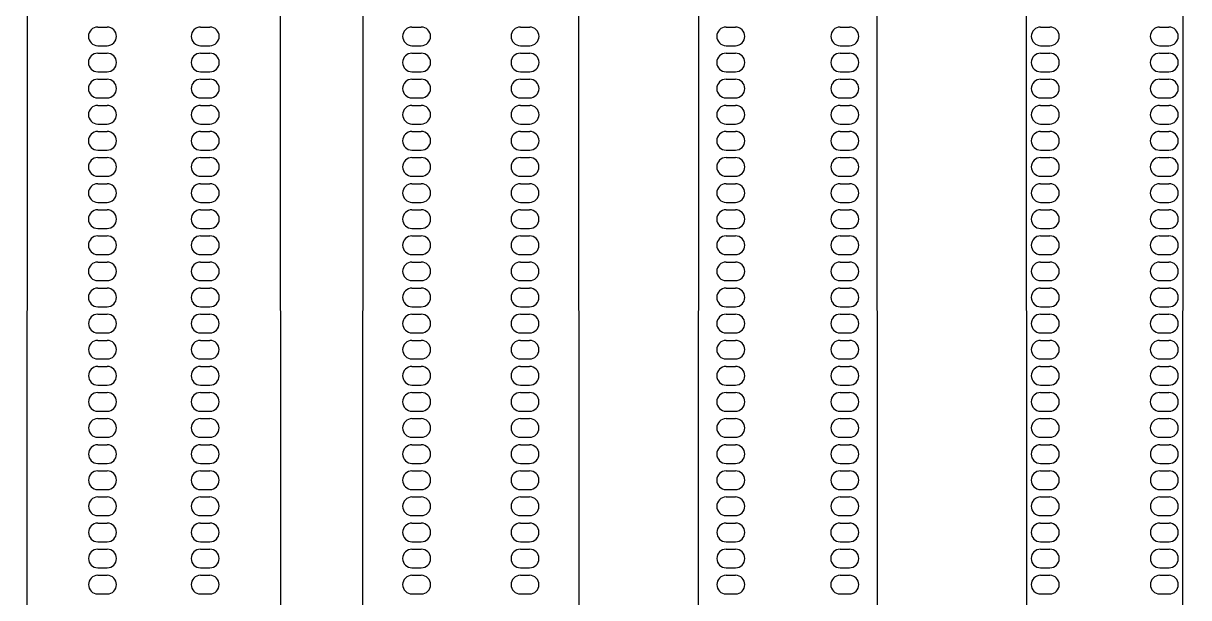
# Model space of a CAD drawing. Header units: millimetres. Extents: x -12.5 to 12.5, y -37.5 to 37.5.
# Drawn here: x -2.9 to 0.225, y -6.205 to -4.665 of the extents above; entities that cross this region are included whole.
import ezdxf

# ---------------------------------------------------------------- set-up
doc = ezdxf.new("R2010")
doc.units = ezdxf.units.MM

msp = doc.modelspace()

# ---------------------------------------------------------------- linework, layer by layer
at = {"color": 7, "linetype": 'Continuous'}
for p, q in [((-2.875, 24), (-2.9, -25)), ((-2.2, -25), (-2.225, 24)), ((-1.975, 24), (-2, -25)), ((-1.4, -25), (-1.425, 24)), ((-1.075, 24), (-1.1, -25)), ((-0.6, -25), (-0.625, 24)), ((-0.225, 24), (-0.2059, -13.45)), ((0.2059, -13.45), (0.225, 24)), ((-2.7003, -4.675), (-2.6753, -4.675)), ((-2.4247, -4.675), (-2.3997, -4.675)), ((-1.8579, -4.675), (-1.8329, -4.675)), ((-1.5671, -4.675), (-1.5421, -4.675)), ((-1.0154, -4.675), (-0.9904, -4.675)), ((-0.7096, -4.675), (-0.6846, -4.675)), ((-0.172, -4.675), (-0.147, -4.675)), ((0.147, -4.675), (0.172, -4.675)), ((-2.7003, -4.725), (-2.6753, -4.725)), ((-2.7003, -4.745), (-2.6753, -4.745)), ((-2.4247, -4.725), (-2.3997, -4.725)), ((-2.4247, -4.745), (-2.3997, -4.745)), ((-1.8579, -4.725), (-1.8329, -4.725)), ((-1.8579, -4.745), (-1.8329, -4.745)), ((-1.5671, -4.725), (-1.5421, -4.725)), ((-1.5671, -4.745), (-1.5421, -4.745)), ((-1.0154, -4.725), (-0.9904, -4.725)), ((-1.0154, -4.745), (-0.9904, -4.745)), ((-0.7096, -4.725), (-0.6846, -4.725)), ((-0.7096, -4.745), (-0.6846, -4.745)), ((-0.172, -4.725), (-0.147, -4.725)), ((-0.172, -4.745), (-0.147, -4.745)), ((0.147, -4.725), (0.172, -4.725)), ((0.147, -4.745), (0.172, -4.745)), ((-2.7003, -4.795), (-2.6753, -4.795)), ((-2.4247, -4.795), (-2.3997, -4.795)), ((-1.8579, -4.795), (-1.8329, -4.795)), ((-1.5671, -4.795), (-1.5421, -4.795)), ((-1.0154, -4.795), (-0.9904, -4.795)), ((-0.7096, -4.795), (-0.6846, -4.795)), ((-0.172, -4.795), (-0.147, -4.795)), ((0.147, -4.795), (0.172, -4.795)), ((-2.7003, -4.815), (-2.6753, -4.815)), ((-2.4247, -4.815), (-2.3997, -4.815)), ((-1.8579, -4.815), (-1.8329, -4.815)), ((-1.5671, -4.815), (-1.5421, -4.815)), ((-1.0154, -4.815), (-0.9904, -4.815)), ((-0.7096, -4.815), (-0.6846, -4.815)), ((-0.172, -4.815), (-0.147, -4.815)), ((0.147, -4.815), (0.172, -4.815)), ((-2.7003, -4.865), (-2.6753, -4.865)), ((-2.4247, -4.865), (-2.3997, -4.865)), ((-1.8579, -4.865), (-1.8329, -4.865)), ((-1.5671, -4.865), (-1.5421, -4.865)), ((-1.0154, -4.865), (-0.9904, -4.865)), ((-0.7096, -4.865), (-0.6846, -4.865)), ((-0.172, -4.865), (-0.147, -4.865)), ((0.147, -4.865), (0.172, -4.865)), ((-2.7003, -4.885), (-2.6753, -4.885)), ((-2.4247, -4.885), (-2.3997, -4.885)), ((-1.8579, -4.885), (-1.8329, -4.885)), ((-1.5671, -4.885), (-1.5421, -4.885)), ((-1.0154, -4.885), (-0.9904, -4.885)), ((-0.7096, -4.885), (-0.6846, -4.885)), ((-0.172, -4.885), (-0.147, -4.885)), ((0.147, -4.885), (0.172, -4.885)), ((-2.7003, -4.935), (-2.6753, -4.935)), ((-2.4247, -4.935), (-2.3997, -4.935)), ((-1.8579, -4.935), (-1.8329, -4.935)), ((-1.5671, -4.935), (-1.5421, -4.935)), ((-1.0154, -4.935), (-0.9904, -4.935)), ((-0.7096, -4.935), (-0.6846, -4.935)), ((-0.172, -4.935), (-0.147, -4.935)), ((0.147, -4.935), (0.172, -4.935)), ((-2.7003, -4.955), (-2.6753, -4.955)), ((-2.4247, -4.955), (-2.3997, -4.955)), ((-1.8579, -4.955), (-1.8329, -4.955)), ((-1.5671, -4.955), (-1.5421, -4.955)), ((-1.0154, -4.955), (-0.9904, -4.955)), ((-0.7096, -4.955), (-0.6846, -4.955)), ((-0.172, -4.955), (-0.147, -4.955)), ((0.147, -4.955), (0.172, -4.955)), ((-2.7003, -5.005), (-2.6753, -5.005)), ((-2.7003, -5.025), (-2.6753, -5.025)), ((-2.4247, -5.005), (-2.3997, -5.005)), ((-2.4247, -5.025), (-2.3997, -5.025)), ((-1.8579, -5.005), (-1.8329, -5.005)), ((-1.8578, -5.025), (-1.8328, -5.025)), ((-1.5672, -5.025), (-1.5422, -5.025)), ((-1.5671, -5.005), (-1.5421, -5.005)), ((-1.0154, -5.005), (-0.9904, -5.005)), ((-1.0154, -5.025), (-0.9904, -5.025)), ((-0.7096, -5.005), (-0.6846, -5.005)), ((-0.7096, -5.025), (-0.6846, -5.025)), ((-0.172, -5.005), (-0.147, -5.005)), ((-0.172, -5.025), (-0.147, -5.025)), ((0.147, -5.005), (0.172, -5.005)), ((0.147, -5.025), (0.172, -5.025)), ((-2.7003, -5.075), (-2.6753, -5.075)), ((-2.4247, -5.075), (-2.3997, -5.075)), ((-1.8578, -5.075), (-1.8328, -5.075)), ((-1.5672, -5.075), (-1.5422, -5.075)), ((-1.0154, -5.075), (-0.9904, -5.075)), ((-0.7096, -5.075), (-0.6846, -5.075)), ((-0.172, -5.075), (-0.147, -5.075)), ((0.147, -5.075), (0.172, -5.075)), ((-2.7003, -5.095), (-2.6753, -5.095)), ((-2.4247, -5.095), (-2.3997, -5.095)), ((-1.8578, -5.095), (-1.8328, -5.095)), ((-1.5672, -5.095), (-1.5422, -5.095)), ((-1.0154, -5.095), (-0.9904, -5.095)), ((-0.7096, -5.095), (-0.6846, -5.095)), ((-0.1721, -5.095), (-0.1471, -5.095)), ((0.1471, -5.095), (0.1721, -5.095)), ((-2.7003, -5.145), (-2.6753, -5.145)), ((-2.4247, -5.145), (-2.3997, -5.145)), ((-1.8578, -5.145), (-1.8328, -5.145)), ((-1.5672, -5.145), (-1.5422, -5.145)), ((-1.0154, -5.145), (-0.9904, -5.145)), ((-0.7096, -5.145), (-0.6846, -5.145)), ((-0.1721, -5.145), (-0.1471, -5.145)), ((0.1471, -5.145), (0.1721, -5.145)), ((-2.7003, -5.165), (-2.6753, -5.165)), ((-2.4247, -5.165), (-2.3997, -5.165)), ((-1.8578, -5.165), (-1.8328, -5.165)), ((-1.5672, -5.165), (-1.5422, -5.165)), ((-1.0154, -5.165), (-0.9904, -5.165)), ((-0.7096, -5.165), (-0.6846, -5.165)), ((-0.1721, -5.165), (-0.1471, -5.165)), ((0.1471, -5.165), (0.1721, -5.165)), ((-2.7003, -5.215), (-2.6753, -5.215)), ((-2.4247, -5.215), (-2.3997, -5.215)), ((-1.8578, -5.215), (-1.8328, -5.215)), ((-1.5672, -5.215), (-1.5422, -5.215)), ((-1.0154, -5.215), (-0.9904, -5.215)), ((-0.7096, -5.215), (-0.6846, -5.215)), ((-0.1721, -5.215), (-0.1471, -5.215)), ((0.1471, -5.215), (0.1721, -5.215)), ((-2.7003, -5.235), (-2.6753, -5.235)), ((-2.4247, -5.235), (-2.3997, -5.235)), ((-1.8578, -5.235), (-1.8328, -5.235)), ((-1.5672, -5.235), (-1.5422, -5.235)), ((-1.0154, -5.235), (-0.9904, -5.235)), ((-0.7096, -5.235), (-0.6846, -5.235)), ((-0.1721, -5.235), (-0.1471, -5.235)), ((0.1471, -5.235), (0.1721, -5.235)), ((-2.7003, -5.285), (-2.6753, -5.285)), ((-2.7003, -5.305), (-2.6753, -5.305)), ((-2.4247, -5.285), (-2.3997, -5.285)), ((-2.4247, -5.305), (-2.3997, -5.305)), ((-1.8578, -5.285), (-1.8328, -5.285)), ((-1.8578, -5.305), (-1.8328, -5.305)), ((-1.5672, -5.285), (-1.5422, -5.285)), ((-1.5672, -5.305), (-1.5422, -5.305)), ((-1.0154, -5.285), (-0.9904, -5.285)), ((-1.0154, -5.305), (-0.9904, -5.305)), ((-0.7096, -5.285), (-0.6846, -5.285)), ((-0.7096, -5.305), (-0.6846, -5.305)), ((-0.1721, -5.285), (-0.1471, -5.285)), ((-0.1721, -5.305), (-0.1471, -5.305)), ((0.1471, -5.285), (0.1721, -5.285)), ((0.1471, -5.305), (0.1721, -5.305)), ((-2.7003, -5.355), (-2.6753, -5.355)), ((-2.4247, -5.355), (-2.3997, -5.355)), ((-1.8578, -5.355), (-1.8328, -5.355)), ((-1.5672, -5.355), (-1.5422, -5.355)), ((-1.0154, -5.355), (-0.9904, -5.355)), ((-0.7096, -5.355), (-0.6846, -5.355)), ((-0.1721, -5.355), (-0.1471, -5.355)), ((0.1471, -5.355), (0.1721, -5.355)), ((-2.7003, -5.375), (-2.6753, -5.375)), ((-2.4247, -5.375), (-2.3997, -5.375)), ((-1.8578, -5.375), (-1.8328, -5.375)), ((-1.5672, -5.375), (-1.5422, -5.375)), ((-1.0154, -5.375), (-0.9904, -5.375)), ((-0.7096, -5.375), (-0.6846, -5.375)), ((-0.1721, -5.375), (-0.1471, -5.375)), ((0.1471, -5.375), (0.1721, -5.375)), ((-2.7003, -5.425), (-2.6753, -5.425)), ((-2.4247, -5.425), (-2.3997, -5.425)), ((-1.8578, -5.425), (-1.8328, -5.425)), ((-1.5672, -5.425), (-1.5422, -5.425)), ((-1.0154, -5.425), (-0.9904, -5.425)), ((-0.7096, -5.425), (-0.6846, -5.425)), ((-0.1721, -5.425), (-0.1471, -5.425)), ((0.1471, -5.425), (0.1721, -5.425)), ((-2.7002, -5.445), (-2.6752, -5.445)), ((-2.4248, -5.445), (-2.3998, -5.445)), ((-1.8578, -5.445), (-1.8328, -5.445)), ((-1.5672, -5.445), (-1.5422, -5.445)), ((-1.0154, -5.445), (-0.9904, -5.445)), ((-0.7096, -5.445), (-0.6846, -5.445)), ((-0.1721, -5.445), (-0.1471, -5.445)), ((0.1471, -5.445), (0.1721, -5.445)), ((-2.7002, -5.495), (-2.6752, -5.495)), ((-2.4248, -5.495), (-2.3998, -5.495)), ((-1.8578, -5.495), (-1.8328, -5.495)), ((-1.5672, -5.495), (-1.5422, -5.495)), ((-1.0154, -5.495), (-0.9904, -5.495)), ((-0.7096, -5.495), (-0.6846, -5.495)), ((-0.1721, -5.495), (-0.1471, -5.495)), ((0.1471, -5.495), (0.1721, -5.495)), ((-2.7002, -5.515), (-2.6752, -5.515)), ((-2.4248, -5.515), (-2.3998, -5.515)), ((-1.8578, -5.515), (-1.8328, -5.515)), ((-1.5672, -5.515), (-1.5422, -5.515)), ((-1.0154, -5.515), (-0.9904, -5.515)), ((-0.7096, -5.515), (-0.6846, -5.515)), ((-0.1721, -5.515), (-0.1471, -5.515)), ((0.1471, -5.515), (0.1721, -5.515)), ((-2.7002, -5.565), (-2.6752, -5.565)), ((-2.7002, -5.585), (-2.6752, -5.585)), ((-2.4248, -5.565), (-2.3998, -5.565)), ((-2.4248, -5.585), (-2.3998, -5.585)), ((-1.8578, -5.565), (-1.8328, -5.565)), ((-1.8578, -5.585), (-1.8328, -5.585)), ((-1.5672, -5.565), (-1.5422, -5.565)), ((-1.5672, -5.585), (-1.5422, -5.585)), ((-1.0154, -5.565), (-0.9904, -5.565)), ((-1.0154, -5.585), (-0.9904, -5.585)), ((-0.7096, -5.565), (-0.6846, -5.565)), ((-0.7096, -5.585), (-0.6846, -5.585)), ((-0.1721, -5.565), (-0.1471, -5.565)), ((-0.1721, -5.585), (-0.1471, -5.585)), ((0.1471, -5.565), (0.1721, -5.565)), ((0.1471, -5.585), (0.1721, -5.585)), ((-2.7002, -5.635), (-2.6752, -5.635)), ((-2.7002, -5.655), (-2.6752, -5.655)), ((-2.4248, -5.635), (-2.3998, -5.635)), ((-2.4248, -5.655), (-2.3998, -5.655)), ((-1.8578, -5.635), (-1.8328, -5.635)), ((-1.8578, -5.655), (-1.8328, -5.655)), ((-1.5672, -5.635), (-1.5422, -5.635)), ((-1.5672, -5.655), (-1.5422, -5.655)), ((-1.0154, -5.635), (-0.9904, -5.635)), ((-1.0154, -5.655), (-0.9904, -5.655)), ((-0.7096, -5.635), (-0.6846, -5.635)), ((-0.7096, -5.655), (-0.6846, -5.655)), ((-0.1721, -5.635), (-0.1471, -5.635)), ((-0.1721, -5.655), (-0.1471, -5.655)), ((0.1471, -5.635), (0.1721, -5.635)), ((0.1471, -5.655), (0.1721, -5.655)), ((-2.7002, -5.705), (-2.6752, -5.705)), ((-2.4248, -5.705), (-2.3998, -5.705)), ((-1.8578, -5.705), (-1.8328, -5.705)), ((-1.5672, -5.705), (-1.5422, -5.705)), ((-1.0154, -5.705), (-0.9904, -5.705)), ((-0.7096, -5.705), (-0.6846, -5.705)), ((-0.1721, -5.705), (-0.1471, -5.705)), ((0.1471, -5.705), (0.1721, -5.705)), ((-2.7002, -5.725), (-2.6752, -5.725)), ((-2.4248, -5.725), (-2.3998, -5.725)), ((-1.8578, -5.725), (-1.8328, -5.725)), ((-1.5672, -5.725), (-1.5422, -5.725)), ((-1.0154, -5.725), (-0.9904, -5.725)), ((-0.7096, -5.725), (-0.6846, -5.725)), ((-0.1721, -5.725), (-0.1471, -5.725)), ((0.1471, -5.725), (0.1721, -5.725)), ((-2.7002, -5.775), (-2.6752, -5.775)), ((-2.4248, -5.775), (-2.3998, -5.775)), ((-1.8578, -5.775), (-1.8328, -5.775)), ((-1.5672, -5.775), (-1.5422, -5.775)), ((-1.0154, -5.775), (-0.9904, -5.775)), ((-0.7096, -5.775), (-0.6846, -5.775)), ((-0.1721, -5.775), (-0.1471, -5.775)), ((0.1471, -5.775), (0.1721, -5.775)), ((-2.7002, -5.795), (-2.6752, -5.795)), ((-2.4248, -5.795), (-2.3998, -5.795)), ((-1.8578, -5.795), (-1.8328, -5.795)), ((-1.5672, -5.795), (-1.5422, -5.795)), ((-1.0154, -5.795), (-0.9904, -5.795)), ((-0.7096, -5.795), (-0.6846, -5.795)), ((-0.1722, -5.795), (-0.1472, -5.795)), ((0.1472, -5.795), (0.1722, -5.795)), ((-2.7002, -5.845), (-2.6752, -5.845)), ((-2.7002, -5.865), (-2.6752, -5.865)), ((-2.4248, -5.845), (-2.3998, -5.845)), ((-2.4248, -5.865), (-2.3998, -5.865)), ((-1.8578, -5.845), (-1.8328, -5.845)), ((-1.8578, -5.865), (-1.8328, -5.865)), ((-1.5672, -5.845), (-1.5422, -5.845)), ((-1.5672, -5.865), (-1.5422, -5.865)), ((-1.0154, -5.845), (-0.9904, -5.845)), ((-1.0154, -5.865), (-0.9904, -5.865)), ((-0.7096, -5.845), (-0.6846, -5.845)), ((-0.7096, -5.865), (-0.6846, -5.865)), ((-0.1722, -5.845), (-0.1472, -5.845)), ((-0.1722, -5.865), (-0.1472, -5.865)), ((0.1472, -5.845), (0.1722, -5.845)), ((0.1472, -5.865), (0.1722, -5.865)), ((-2.7002, -5.915), (-2.6752, -5.915)), ((-2.7002, -5.935), (-2.6752, -5.935)), ((-2.4248, -5.915), (-2.3998, -5.915)), ((-2.4248, -5.935), (-2.3998, -5.935)), ((-1.8578, -5.915), (-1.8328, -5.915)), ((-1.8578, -5.935), (-1.8328, -5.935)), ((-1.5672, -5.915), (-1.5422, -5.915)), ((-1.5672, -5.935), (-1.5422, -5.935)), ((-1.0154, -5.915), (-0.9904, -5.915)), ((-1.0154, -5.935), (-0.9904, -5.935)), ((-0.7096, -5.915), (-0.6846, -5.915)), ((-0.7096, -5.935), (-0.6846, -5.935)), ((-0.1722, -5.915), (-0.1472, -5.915)), ((-0.1722, -5.935), (-0.1472, -5.935)), ((0.1472, -5.915), (0.1722, -5.915)), ((0.1472, -5.935), (0.1722, -5.935)), ((-2.7002, -5.985), (-2.6752, -5.985)), ((-2.4248, -5.985), (-2.3998, -5.985)), ((-1.8578, -5.985), (-1.8328, -5.985)), ((-1.5672, -5.985), (-1.5422, -5.985)), ((-1.0154, -5.985), (-0.9904, -5.985)), ((-0.7096, -5.985), (-0.6846, -5.985)), ((-0.1722, -5.985), (-0.1472, -5.985)), ((0.1472, -5.985), (0.1722, -5.985)), ((-2.7002, -6.005), (-2.6752, -6.005)), ((-2.4248, -6.005), (-2.3998, -6.005)), ((-1.8578, -6.005), (-1.8328, -6.005)), ((-1.5672, -6.005), (-1.5422, -6.005)), ((-1.0153, -6.005), (-0.9903, -6.005)), ((-0.7097, -6.005), (-0.6847, -6.005)), ((-0.1722, -6.005), (-0.1472, -6.005)), ((0.1472, -6.005), (0.1722, -6.005)), ((-2.7002, -6.055), (-2.6752, -6.055)), ((-2.4248, -6.055), (-2.3998, -6.055)), ((-1.8578, -6.055), (-1.8328, -6.055)), ((-1.5672, -6.055), (-1.5422, -6.055)), ((-1.0153, -6.055), (-0.9903, -6.055)), ((-0.7097, -6.055), (-0.6847, -6.055)), ((-0.1722, -6.055), (-0.1472, -6.055)), ((0.1472, -6.055), (0.1722, -6.055)), ((-2.7002, -6.075), (-2.6752, -6.075)), ((-2.4248, -6.075), (-2.3998, -6.075)), ((-1.8578, -6.075), (-1.8328, -6.075)), ((-1.5672, -6.075), (-1.5422, -6.075)), ((-1.0153, -6.075), (-0.9903, -6.075)), ((-0.7097, -6.075), (-0.6847, -6.075)), ((-0.1722, -6.075), (-0.1472, -6.075)), ((0.1472, -6.075), (0.1722, -6.075)), ((-2.7002, -6.125), (-2.6752, -6.125)), ((-2.7002, -6.145), (-2.6752, -6.145)), ((-2.4248, -6.125), (-2.3998, -6.125)), ((-2.4248, -6.145), (-2.3998, -6.145)), ((-1.8578, -6.125), (-1.8328, -6.125)), ((-1.8578, -6.145), (-1.8328, -6.145)), ((-1.5672, -6.125), (-1.5422, -6.125)), ((-1.5672, -6.145), (-1.5422, -6.145)), ((-1.0153, -6.125), (-0.9903, -6.125)), ((-1.0153, -6.145), (-0.9903, -6.145)), ((-0.7097, -6.125), (-0.6847, -6.125)), ((-0.7097, -6.145), (-0.6847, -6.145)), ((-0.1722, -6.125), (-0.1472, -6.125)), ((-0.1722, -6.145), (-0.1472, -6.145)), ((0.1472, -6.125), (0.1722, -6.125)), ((0.1472, -6.145), (0.1722, -6.145)), ((-2.7002, -6.195), (-2.6752, -6.195)), ((-2.4248, -6.195), (-2.3998, -6.195)), ((-1.8578, -6.195), (-1.8328, -6.195)), ((-1.5672, -6.195), (-1.5422, -6.195)), ((-1.0153, -6.195), (-0.9903, -6.195)), ((-0.7097, -6.195), (-0.6847, -6.195)), ((-0.1722, -6.195), (-0.1472, -6.195)), ((0.1472, -6.195), (0.1722, -6.195))]:
    msp.add_line(p, q, dxfattribs=at)
for centre, start, end in [((-2.7003, -4.7), 90, 270), ((-2.6753, -4.7), 270, 90), ((-2.4247, -4.7), 90, 270), ((-2.3997, -4.7), 270, 90), ((-1.8579, -4.7), 90, 270), ((-1.8329, -4.7), 270, 90), ((-1.5671, -4.7), 90, 270), ((-1.5421, -4.7), 270, 90), ((-1.0154, -4.7), 90, 270), ((-0.9904, -4.7), 270, 90), ((-0.7096, -4.7), 90, 270), ((-0.6846, -4.7), 270, 90), ((-0.172, -4.7), 90, 270), ((-0.147, -4.7), 270, 90), ((0.147, -4.7), 90, 270), ((0.172, -4.7), 270, 90), ((-2.7003, -4.77), 90, 270), ((-2.6753, -4.77), 270, 90), ((-2.4247, -4.77), 90, 270), ((-2.3997, -4.77), 270, 90), ((-1.8579, -4.77), 90, 270), ((-1.8329, -4.77), 270, 90), ((-1.5671, -4.77), 90, 270), ((-1.5421, -4.77), 270, 90), ((-1.0154, -4.77), 90, 270), ((-0.9904, -4.77), 270, 90), ((-0.7096, -4.77), 90, 270), ((-0.6846, -4.77), 270, 90), ((-0.172, -4.77), 90, 270), ((-0.147, -4.77), 270, 90), ((0.147, -4.77), 90, 270), ((0.172, -4.77), 270, 90), ((-2.7003, -4.84), 90, 270), ((-2.6753, -4.84), 270, 90), ((-2.4247, -4.84), 90, 270), ((-2.3997, -4.84), 270, 90), ((-1.8579, -4.84), 90, 270), ((-1.8329, -4.84), 270, 90), ((-1.5671, -4.84), 90, 270), ((-1.5421, -4.84), 270, 90), ((-1.0154, -4.84), 90, 270), ((-0.9904, -4.84), 270, 90), ((-0.7096, -4.84), 90, 270), ((-0.6846, -4.84), 270, 90), ((-0.172, -4.84), 90, 270), ((-0.147, -4.84), 270, 90), ((0.147, -4.84), 90, 270), ((0.172, -4.84), 270, 90), ((-2.7003, -4.91), 90, 270), ((-2.6753, -4.91), 270, 90), ((-2.4247, -4.91), 90, 270), ((-2.3997, -4.91), 270, 90), ((-1.8579, -4.91), 90, 270), ((-1.8329, -4.91), 270, 90), ((-1.5671, -4.91), 90, 270), ((-1.5421, -4.91), 270, 90), ((-1.0154, -4.91), 90, 270), ((-0.9904, -4.91), 270, 90), ((-0.7096, -4.91), 90, 270), ((-0.6846, -4.91), 270, 90), ((-0.172, -4.91), 90, 270), ((-0.147, -4.91), 270, 90), ((0.147, -4.91), 90, 270), ((0.172, -4.91), 270, 90), ((-2.7003, -4.98), 90, 270), ((-2.6753, -4.98), 270, 90), ((-2.4247, -4.98), 90, 270), ((-2.3997, -4.98), 270, 90), ((-1.8579, -4.98), 90, 270), ((-1.8329, -4.98), 270, 90), ((-1.5671, -4.98), 90, 270), ((-1.5421, -4.98), 270, 90), ((-1.0154, -4.98), 90, 270), ((-0.9904, -4.98), 270, 90), ((-0.7096, -4.98), 90, 270), ((-0.6846, -4.98), 270, 90), ((-0.172, -4.98), 90, 270), ((-0.147, -4.98), 270, 90), ((0.147, -4.98), 90, 270), ((0.172, -4.98), 270, 90), ((-2.7003, -5.05), 90, 270), ((-2.6753, -5.05), 270, 90), ((-2.4247, -5.05), 90, 270), ((-2.3997, -5.05), 270, 90), ((-1.8578, -5.05), 90, 270), ((-1.8328, -5.05), 270, 90), ((-1.5672, -5.05), 90, 270), ((-1.5422, -5.05), 270, 90), ((-1.0154, -5.05), 90, 270), ((-0.9904, -5.05), 270, 90), ((-0.7096, -5.05), 90, 270), ((-0.6846, -5.05), 270, 90), ((-0.172, -5.05), 90, 270), ((-0.147, -5.05), 270, 90), ((0.147, -5.05), 90, 270), ((0.172, -5.05), 270, 90), ((-2.7003, -5.12), 90, 270), ((-2.6753, -5.12), 270, 90), ((-2.4247, -5.12), 90, 270), ((-2.3997, -5.12), 270, 90), ((-1.8578, -5.12), 90, 270), ((-1.8328, -5.12), 270, 90), ((-1.5672, -5.12), 90, 270), ((-1.5422, -5.12), 270, 90), ((-1.0154, -5.12), 90, 270), ((-0.9904, -5.12), 270, 90), ((-0.7096, -5.12), 90, 270), ((-0.6846, -5.12), 270, 90), ((-0.1721, -5.12), 90, 270), ((-0.1471, -5.12), 270, 90), ((0.1471, -5.12), 90, 270), ((0.1721, -5.12), 270, 90), ((-2.7003, -5.19), 90, 270), ((-2.6753, -5.19), 270, 90), ((-2.4247, -5.19), 90, 270), ((-2.3997, -5.19), 270, 90), ((-1.8578, -5.19), 90, 270), ((-1.8328, -5.19), 270, 90), ((-1.5672, -5.19), 90, 270), ((-1.5422, -5.19), 270, 90), ((-1.0154, -5.19), 90, 270), ((-0.9904, -5.19), 270, 90), ((-0.7096, -5.19), 90, 270), ((-0.6846, -5.19), 270, 90), ((-0.1721, -5.19), 90, 270), ((-0.1471, -5.19), 270, 90), ((0.1471, -5.19), 90, 270), ((0.1721, -5.19), 270, 90), ((-2.7003, -5.26), 90, 270), ((-2.6753, -5.26), 270, 90), ((-2.4247, -5.26), 90, 270), ((-2.3997, -5.26), 270, 90), ((-1.8578, -5.26), 90, 270), ((-1.8328, -5.26), 270, 90), ((-1.5672, -5.26), 90, 270), ((-1.5422, -5.26), 270, 90), ((-1.0154, -5.26), 90, 270), ((-0.9904, -5.26), 270, 90), ((-0.7096, -5.26), 90, 270), ((-0.6846, -5.26), 270, 90), ((-0.1721, -5.26), 90, 270), ((-0.1471, -5.26), 270, 90), ((0.1471, -5.26), 90, 270), ((0.1721, -5.26), 270, 90), ((-2.7003, -5.33), 90, 270), ((-2.6753, -5.33), 270, 90), ((-2.4247, -5.33), 90, 270), ((-2.3997, -5.33), 270, 90), ((-1.8578, -5.33), 90, 270), ((-1.8328, -5.33), 270, 90), ((-1.5672, -5.33), 90, 270), ((-1.5422, -5.33), 270, 90), ((-1.0154, -5.33), 90, 270), ((-0.9904, -5.33), 270, 90), ((-0.7096, -5.33), 90, 270), ((-0.6846, -5.33), 270, 90), ((-0.1721, -5.33), 90, 270), ((-0.1471, -5.33), 270, 90), ((0.1471, -5.33), 90, 270), ((0.1721, -5.33), 270, 90), ((-2.7003, -5.4), 90, 270), ((-2.6753, -5.4), 270, 90), ((-2.4247, -5.4), 90, 270), ((-2.3997, -5.4), 270, 90), ((-1.8578, -5.4), 90, 270), ((-1.8328, -5.4), 270, 90), ((-1.5672, -5.4), 90, 270), ((-1.5422, -5.4), 270, 90), ((-1.0154, -5.4), 90, 270), ((-0.9904, -5.4), 270, 90), ((-0.7096, -5.4), 90, 270), ((-0.6846, -5.4), 270, 90), ((-0.1721, -5.4), 90, 270), ((-0.1471, -5.4), 270, 90), ((0.1471, -5.4), 90, 270), ((0.1721, -5.4), 270, 90), ((-2.7002, -5.47), 90, 270), ((-2.6752, -5.47), 270, 90), ((-2.4248, -5.47), 90, 270), ((-2.3998, -5.47), 270, 90), ((-1.8578, -5.47), 90, 270), ((-1.8328, -5.47), 270, 90), ((-1.5672, -5.47), 90, 270), ((-1.5422, -5.47), 270, 90), ((-1.0154, -5.47), 90, 270), ((-0.9904, -5.47), 270, 90), ((-0.7096, -5.47), 90, 270), ((-0.6846, -5.47), 270, 90), ((-0.1721, -5.47), 90, 270), ((-0.1471, -5.47), 270, 90), ((0.1471, -5.47), 90, 270), ((0.1721, -5.47), 270, 90), ((-2.7002, -5.54), 90, 270), ((-2.6752, -5.54), 270, 90), ((-2.4248, -5.54), 90, 270), ((-2.3998, -5.54), 270, 90), ((-1.8578, -5.54), 90, 270), ((-1.8328, -5.54), 270, 90), ((-1.5672, -5.54), 90, 270), ((-1.5422, -5.54), 270, 90), ((-1.0154, -5.54), 90, 270), ((-0.9904, -5.54), 270, 90), ((-0.7096, -5.54), 90, 270), ((-0.6846, -5.54), 270, 90), ((-0.1721, -5.54), 90, 270), ((-0.1471, -5.54), 270, 90), ((0.1471, -5.54), 90, 270), ((0.1721, -5.54), 270, 90), ((-2.7002, -5.61), 90, 270), ((-2.6752, -5.61), 270, 90), ((-2.4248, -5.61), 90, 270), ((-2.3998, -5.61), 270, 90), ((-1.8578, -5.61), 90, 270), ((-1.8328, -5.61), 270, 90), ((-1.5672, -5.61), 90, 270), ((-1.5422, -5.61), 270, 90), ((-1.0154, -5.61), 90, 270), ((-0.9904, -5.61), 270, 90), ((-0.7096, -5.61), 90, 270), ((-0.6846, -5.61), 270, 90), ((-0.1721, -5.61), 90, 270), ((-0.1471, -5.61), 270, 90), ((0.1471, -5.61), 90, 270), ((0.1721, -5.61), 270, 90), ((-2.7002, -5.68), 90, 270), ((-2.6752, -5.68), 270, 90), ((-2.4248, -5.68), 90, 270), ((-2.3998, -5.68), 270, 90), ((-1.8578, -5.68), 90, 270), ((-1.8328, -5.68), 270, 90), ((-1.5672, -5.68), 90, 270), ((-1.5422, -5.68), 270, 90), ((-1.0154, -5.68), 90, 270), ((-0.9904, -5.68), 270, 90), ((-0.7096, -5.68), 90, 270), ((-0.6846, -5.68), 270, 90), ((-0.1721, -5.68), 90, 270), ((-0.1471, -5.68), 270, 90), ((0.1471, -5.68), 90, 270), ((0.1721, -5.68), 270, 90), ((-2.7002, -5.75), 90, 270), ((-2.6752, -5.75), 270, 90), ((-2.4248, -5.75), 90, 270), ((-2.3998, -5.75), 270, 90), ((-1.8578, -5.75), 90, 270), ((-1.8328, -5.75), 270, 90), ((-1.5672, -5.75), 90, 270), ((-1.5422, -5.75), 270, 90), ((-1.0154, -5.75), 90, 270), ((-0.9904, -5.75), 270, 90), ((-0.7096, -5.75), 90, 270), ((-0.6846, -5.75), 270, 90), ((-0.1721, -5.75), 90, 270), ((-0.1471, -5.75), 270, 90), ((0.1471, -5.75), 90, 270), ((0.1721, -5.75), 270, 90), ((-2.7002, -5.82), 90, 270), ((-2.6752, -5.82), 270, 90), ((-2.4248, -5.82), 90, 270), ((-2.3998, -5.82), 270, 90), ((-1.8578, -5.82), 90, 270), ((-1.8328, -5.82), 270, 90), ((-1.5672, -5.82), 90, 270), ((-1.5422, -5.82), 270, 90), ((-1.0154, -5.82), 90, 270), ((-0.9904, -5.82), 270, 90), ((-0.7096, -5.82), 90, 270), ((-0.6846, -5.82), 270, 90), ((-0.1722, -5.82), 90, 270), ((-0.1472, -5.82), 270, 90), ((0.1472, -5.82), 90, 270), ((0.1722, -5.82), 270, 90), ((-2.7002, -5.89), 90, 270), ((-2.6752, -5.89), 270, 90), ((-2.4248, -5.89), 90, 270), ((-2.3998, -5.89), 270, 90), ((-1.8578, -5.89), 90, 270), ((-1.8328, -5.89), 270, 90), ((-1.5672, -5.89), 90, 270), ((-1.5422, -5.89), 270, 90), ((-1.0154, -5.89), 90, 270), ((-0.9904, -5.89), 270, 90), ((-0.7096, -5.89), 90, 270), ((-0.6846, -5.89), 270, 90), ((-0.1722, -5.89), 90, 270), ((-0.1472, -5.89), 270, 90), ((0.1472, -5.89), 90, 270), ((0.1722, -5.89), 270, 90), ((-2.7002, -5.96), 90, 270), ((-2.6752, -5.96), 270, 90), ((-2.4248, -5.96), 90, 270), ((-2.3998, -5.96), 270, 90), ((-1.8578, -5.96), 90, 270), ((-1.8328, -5.96), 270, 90), ((-1.5672, -5.96), 90, 270), ((-1.5422, -5.96), 270, 90), ((-1.0154, -5.96), 90, 270), ((-0.9904, -5.96), 270, 90), ((-0.7096, -5.96), 90, 270), ((-0.6846, -5.96), 270, 90), ((-0.1722, -5.96), 90, 270), ((-0.1472, -5.96), 270, 90), ((0.1472, -5.96), 90, 270), ((0.1722, -5.96), 270, 90), ((-2.7002, -6.03), 90, 270), ((-2.6752, -6.03), 270, 90), ((-2.4248, -6.03), 90, 270), ((-2.3998, -6.03), 270, 90), ((-1.8578, -6.03), 90, 270), ((-1.8328, -6.03), 270, 90), ((-1.5672, -6.03), 90, 270), ((-1.5422, -6.03), 270, 90), ((-1.0153, -6.03), 90, 270), ((-0.9903, -6.03), 270, 90), ((-0.7097, -6.03), 90, 270), ((-0.6847, -6.03), 270, 90), ((-0.1722, -6.03), 90, 270), ((-0.1472, -6.03), 270, 90), ((0.1472, -6.03), 90, 270), ((0.1722, -6.03), 270, 90), ((-2.7002, -6.1), 90, 270), ((-2.6752, -6.1), 270, 90), ((-2.4248, -6.1), 90, 270), ((-2.3998, -6.1), 270, 90), ((-1.8578, -6.1), 90, 270), ((-1.8328, -6.1), 270, 90), ((-1.5672, -6.1), 90, 270), ((-1.5422, -6.1), 270, 90), ((-1.0153, -6.1), 90, 270), ((-0.9903, -6.1), 270, 90), ((-0.7097, -6.1), 90, 270), ((-0.6847, -6.1), 270, 90), ((-0.1722, -6.1), 90, 270), ((-0.1472, -6.1), 270, 90), ((0.1472, -6.1), 90, 270), ((0.1722, -6.1), 270, 90), ((-2.7002, -6.17), 90, 270), ((-2.6752, -6.17), 270, 90), ((-2.4248, -6.17), 90, 270), ((-2.3998, -6.17), 270, 90), ((-1.8578, -6.17), 90, 270), ((-1.8328, -6.17), 270, 90), ((-1.5672, -6.17), 90, 270), ((-1.5422, -6.17), 270, 90), ((-1.0153, -6.17), 90, 270), ((-0.9903, -6.17), 270, 90), ((-0.7097, -6.17), 90, 270), ((-0.6847, -6.17), 270, 90), ((-0.1722, -6.17), 90, 270), ((-0.1472, -6.17), 270, 90), ((0.1472, -6.17), 90, 270), ((0.1722, -6.17), 270, 90)]:
    msp.add_arc(centre, 0.025, start, end, dxfattribs=at)

doc.saveas('drawing.dxf')
